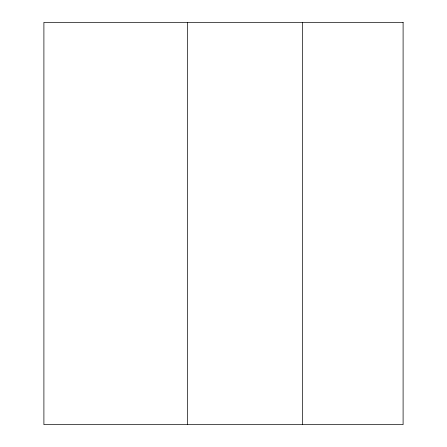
<?xml version="1.0" encoding="UTF-8"?>
<svg xmlns="http://www.w3.org/2000/svg" width="447" height="447" viewBox="0 0 447 447"><rect width="100%" height="100%" fill="white"/><g stroke="black" fill="none" stroke-linecap="round" stroke-linejoin="round"><path stroke-width="0.67" d="M302.524 22.35L302.524 424.65M187.578 22.35L187.578 424.65M403.099 22.35L43.901 22.35L43.901 424.65L403.099 424.65L403.099 22.35"/></g></svg>
